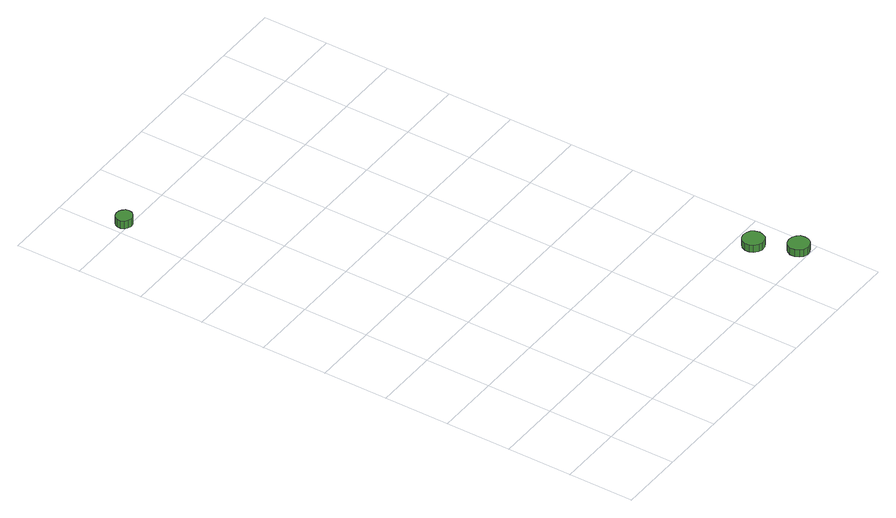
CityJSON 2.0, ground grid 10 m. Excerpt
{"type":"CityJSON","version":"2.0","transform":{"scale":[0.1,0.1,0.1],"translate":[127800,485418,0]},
"CityObjects":{
"tree1":{"type":"SolitaryVegetationObject","attributes":{"function":"something"},"geometry":[{"type":"MultiSurface","lod":"1","boundaries":[[[0,1,2,3,4,5,6,7,8,9,10,11,12,13,14]],[[15,16,17,18,19,20,21,22,23,24,25,26,27,28,29]],[[0,29,28,1]],[[1,28,27,2]],[[2,27,26,3]],[[3,26,25,4]],[[4,25,24,5]],[[5,24,23,6]],[[6,23,22,7]],[[7,22,21,8]],[[8,21,20,9]],[[9,20,19,10]],[[10,19,18,11]],[[11,18,17,12]],[[12,17,16,13]],[[13,16,15,14]],[[14,15,29,0]]]}]},
"tree2":{"type":"SolitaryVegetationObject","attributes":{"function":"something"},"geometry":[{"type":"MultiSurface","lod":"1","boundaries":[[[30,31,32,33,34,35,36,37,38,39,40,41,42,43,44]],[[45,46,47,48,49,50,51,52,53,54,55,56,57,58,59]],[[30,59,58,31]],[[31,58,57,32]],[[32,57,56,33]],[[33,56,55,34]],[[34,55,54,35]],[[35,54,53,36]],[[36,53,52,37]],[[37,52,51,38]],[[38,51,50,39]],[[39,50,49,40]],[[40,49,48,41]],[[41,48,47,42]],[[42,47,46,43]],[[43,46,45,44]],[[44,45,59,30]]]}]},
"tree3":{"type":"SolitaryVegetationObject","attributes":{"function":"something"},"geometry":[{"type":"MultiSurface","lod":"1","boundaries":[[[60,61,62,63,64,65,66,67,68,69,70,71,72,73,74]],[[75,76,77,78,79,80,81,82,83,84,85,86,87,88,89]],[[60,89,88,61]],[[61,88,87,62]],[[62,87,86,63]],[[63,86,85,64]],[[64,85,84,65]],[[65,84,83,66]],[[66,83,82,67]],[[67,82,81,68]],[[68,81,80,69]],[[69,80,79,70]],[[70,79,78,71]],[[71,78,77,72]],[[72,77,76,73]],[[73,76,75,74]],[[74,75,89,60]]]}]}
},
"vertices":[
[34,809,19],[33,814,19],[29,818,19],[25,820,19],[20,821,19],[15,819,19],[11,816,19],[9,811,19],[9,806,19],[11,801,19],[15,798,19],[20,796,19],[25,797,19],[29,799,19],[33,804,19],[33,804,6],[29,799,6],[25,797,6],[20,796,6],[15,798,6],[11,801,6],[9,806,6],[9,811,6],[11,816,6],[15,819,6],[20,821,6],[25,820,6],[29,818,6],[33,814,6],[34,809,6],
[472,74,18],[470,81,18],[467,86,18],[461,89,18],[454,90,18],[448,88,18],[443,84,18],[440,77,18],[440,71,18],[443,65,18],[448,60,18],[454,58,18],[461,59,18],[467,62,18],[470,68,18],[470,68,6],[467,62,6],[461,59,6],[454,58,6],[448,60,6],[443,65,6],[440,71,6],[440,77,6],[443,84,6],[448,88,6],[454,90,6],[461,89,6],[467,86,6],[470,81,6],[472,74,6],
[497,17,18],[496,24,18],[492,29,18],[486,32,18],[480,33,18],[473,31,18],[469,27,18],[466,21,18],[466,14,18],[469,8,18],[473,3,18],[480,1,18],[486,2,18],[492,5,18],[496,11,18],[496,11,6],[492,5,6],[486,2,6],[480,1,6],[473,3,6],[469,8,6],[466,14,6],[466,21,6],[469,27,6],[473,31,6],[480,33,6],[486,32,6],[492,29,6],[496,24,6],[497,17,6]
]}
